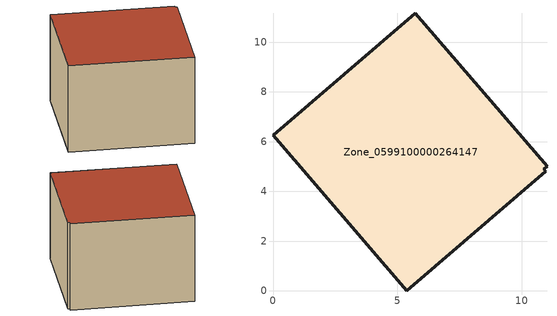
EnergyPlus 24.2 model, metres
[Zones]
Zone_0599100000264147
 floor ground (C_G): 0,6.25 5.72,11.16 11.01,5 10.88,4.89 10.96,4.8 5.37,0 z0
 wall outside (C_F): 5.72,11.16 0,6.25 5.37,0 10.96,4.8 10.88,4.89 11.01,5 5.72,11.16 z0:6.18
 roof outside (C_R): 0,6.25 5.37,0 10.96,4.8 10.88,4.89 11.01,5 5.72,11.16 z6.18
[BUILDING]
Pand.0599100000264147: North Axis=0; Terrain=City; Loads Convergence Tolerance Value=0.04; Temperature Convergence Tolerance Value=0.4; Solar Distribution=FullExterior; Maximum Number of Warmup Days=25; Minimum Number of Warmup Days=1
[Site:Location]
Rotterdam.The.Hague.AP_ZH_NLD Design_Conditions: Latitude=51.96; Longitude=4.45; Time Zone=1; Elevation=-4.5
[SITE:GROUNDTEMPERATURE:BUILDINGSURFACE]
18, 18, 18, 18, 18, 18, 18, 18, 18, 18, 18, 18
[MATERIAL] Thermal Absorptance=0.9; Solar Absorptance=0.7; Visible Absorptance=0.7
Name | Roughness | Thickness | Conductivity | Density | Specific Heat
G.TI.1992-2005 | MediumSmooth | 0.15 | 0.06 | 540 | 1210
F.TI.1992-2005 | Rough | 0.3 | 0.12 | 1920 | 840
R.TI.1992-2005 | MediumRough | 0.2 | 0.08 | 1500 | 1000
[CONSTRUCTION]
C_G: G.TI.1992-2005
C_F: F.TI.1992-2005
C_R: R.TI.1992-2005
[ZONE]
Zone_0599100000264147: Type=1; Multiplier=1; Ceiling Height=Autocalculate; Volume=Autocalculate; Floor Area=autocalculate; Part of Total Floor Area=Yes
[ZONEINFILTRATION:DESIGNFLOWRATE]
Infil_Zone_0599100000264147: Zone or ZoneList or Space or SpaceList=Zone_0599100000264147; Schedule=AlwaysOn; Design Flow Rate Calculation Method=Flow/Area; Flow Rate per Floor Area=0.0015; Constant Term Coefficient=1; Temperature Term Coefficient=0; Velocity Term Coefficient=0; Velocity Squared Term Coefficient=0
[HVACTEMPLATE:ZONE:IDEALLOADSAIRSYSTEM]
Zone_0599100000264147: Maximum Heating Supply Air Temperature=50; Minimum Cooling Supply Air Temperature=13; Maximum Heating Supply Air Humidity Ratio=0.0156; Minimum Cooling Supply Air Humidity Ratio=0.0077; Heating Limit=NoLimit; Cooling Limit=NoLimit; Dehumidification Control Type=ConstantSensibleHeatRatio; Cooling Sensible Heat Ratio=0.7; Dehumidification Setpoint=60; Humidification Control Type=None; Humidification Setpoint=30; Outdoor Air Method=None; Outdoor Air Flow Rate per Person=0.00944; Outdoor Air Flow Rate per Zone Floor Area=0; Outdoor Air Flow Rate per Zone=0; Demand Controlled Ventilation Type=None; Outdoor Air Economizer Type=NoEconomizer; Heat Recovery Type=None; Sensible Heat Recovery Effectiveness=0.7; Latent Heat Recovery Effectiveness=0.65
[ZONECONTROL:THERMOSTAT]
ThermostatControl_Zone_0599100000264147: Zone or ZoneList=Zone_0599100000264147; Control Type Schedule=DualSetpointControlType; Control 1=Thermostat_Zone_0599100000264147; Temperature Difference Between Cutout And Setpoint=0
[THERMOSTATSETPOINT:DUALSETPOINT]
Thermostat_Zone_0599100000264147: Heating Setpoint Temperature Schedule=HeatingSetpoint_Zone_0599100000264147; Cooling Setpoint Temperature Schedule=CoolingSetpoint_Zone_0599100000264147
[SCHEDULE:COMPACT]
HeatingSetpoint_Zone_0599100000264147: Through: 12/31, For: AllDays, Until: 24:00, 21
CoolingSetpoint_Zone_0599100000264147: Through: 12/31, For: AllDays, Until: 24:00, 24
DualSetpointControlType: Through: 12/31, For: AllDays, Until: 24:00, 4
AlwaysOn: Through: 12/31, For: AllDays, Until: 24:00, 1
